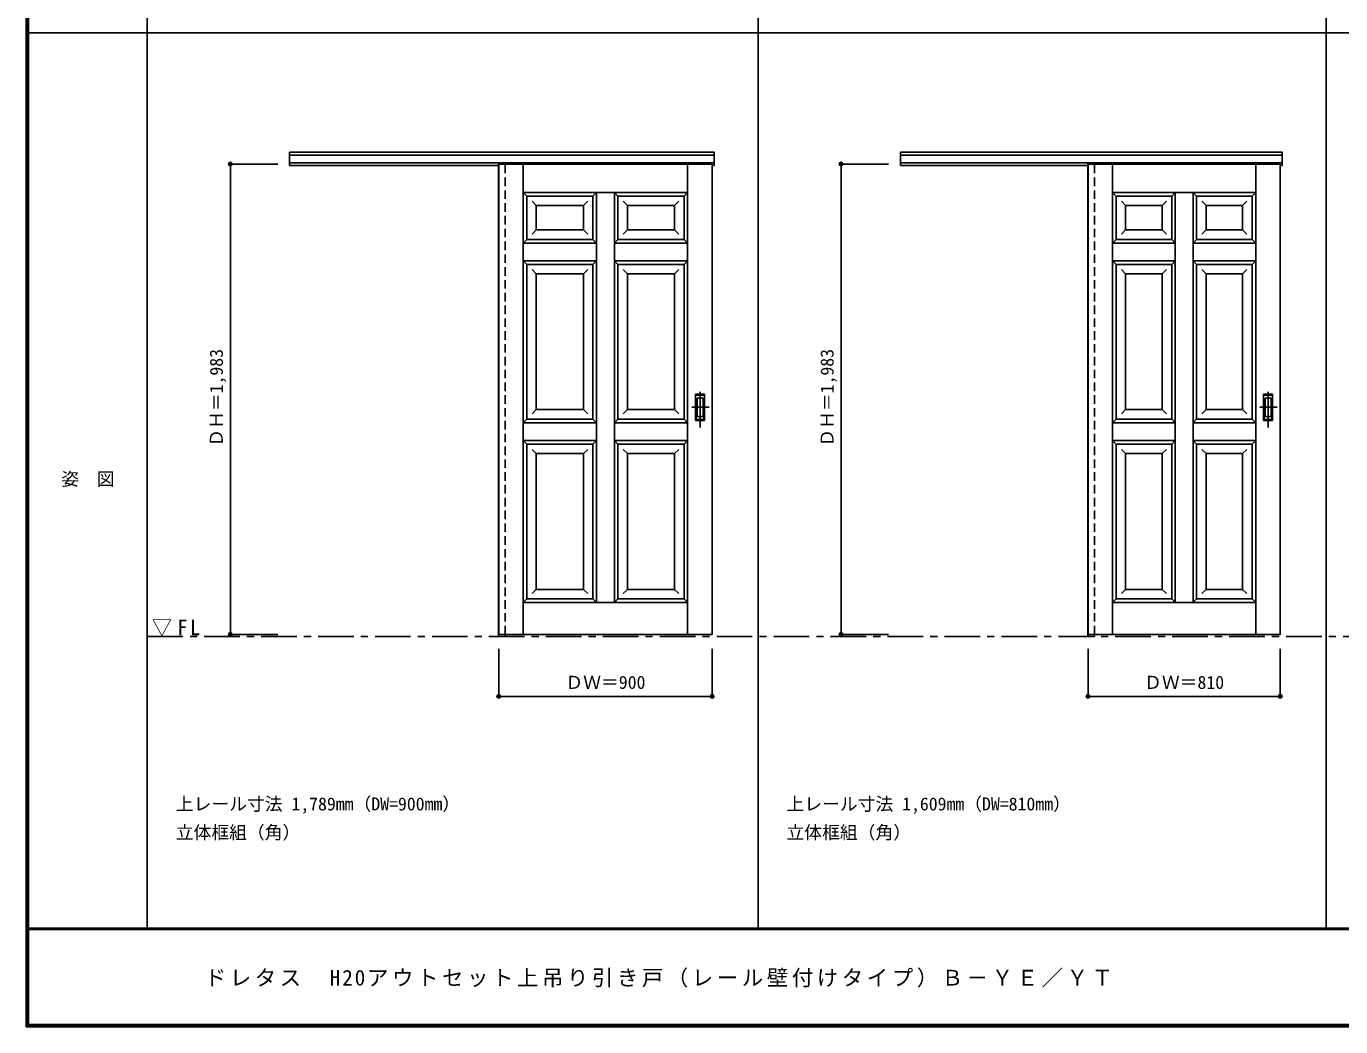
# Model space of a CAD drawing. Units: millimetres, scale not verified. Extents: x -6000 to 5700, y -4307 to 4260.
# Drawn here: x -6000 to -460, y -4205 to 12 of the extents above; entities that cross this region are included whole.
import ezdxf
from ezdxf.enums import TextEntityAlignment as Align

# ---------------------------------------------------------------- set-up
doc = ezdxf.new("R2010")
doc.units = ezdxf.units.MM
doc.header["$LTSCALE"] = 30
doc.header["$PDMODE"] = 32
doc.header["$PDSIZE"] = 15
doc.linetypes.add('CHAIN1', pattern=[8, 5, -1, 1, -1])
doc.linetypes.add('DASHED1', pattern=[1.8, 1.2, -0.6])
for name, color, linetype in [('0-1_通り芯', 7, 'CHAIN1'), ('0-2_扉', 7, 'Continuous'), ('0-4_枠', 3, 'Continuous'), ('0-6_引手', 7, 'Continuous'), ('0-A_文字', 7, 'Continuous'), ('0-B_寸法', 7, 'Continuous'), ('F-1_枠', 6, 'Continuous'), ('F-A_文字', 7, 'Continuous')]:
    doc.layers.add(name, color=color, linetype=linetype)
doc.styles.add('ＭＳ ゴシック', font='')
doc.styles.get('ＭＳ ゴシック').set_extended_font_data('MS Gothic')

msp = doc.modelspace()

# ---------------------------------------------------------------- linework, layer by layer
at = {"layer": '0-1_通り芯'}
msp.add_line((-5490, -2560.5), (5690, -2560.5), dxfattribs=at)
at = {"layer": '0-2_扉'}
for p, q in [((-4009, -568.5), (-4009, -2551.5)), ((-4009, -568.5), (-3109, -568.5)), ((-3905.5, -2551.9), (-3905.5, -568.5)), ((-3212.5, -2551.9), (-3212.5, -568.5)), ((-3109, -2551.5), (-3109, -568.5)), ((-1525, -568.5), (-1525, -2551.5)), ((-1525, -568.5), (-715, -568.5)), ((-1421.5, -2551.5), (-1421.5, -568.5)), ((-818.5, -2551.5), (-818.5, -568.5)), ((-3905.5, -688.5), (-3890.5, -703.5)), ((-3905.5, -688.5), (-3519, -688.5)), ((-3890.5, -886.5), (-3890.5, -703.5)), ((-3890.5, -703.5), (-3611.5, -703.5)), ((-3611.5, -703.5), (-3596.5, -688.5)), ((-3611.5, -703.5), (-3611.5, -886.5)), ((-3596.5, -688.5), (-3596.5, -2416.5)), ((-3521.5, -688.5), (-3521.5, -2416.5)), ((-3506.5, -703.5), (-3521.21, -688.79)), ((-3519, -688.5), (-3212.5, -688.5)), ((-3506.5, -703.5), (-3506.5, -886.5)), ((-3506.5, -703.5), (-3227.5, -703.5)), ((-3212.5, -688.5), (-3227.5, -703.5)), ((-3227.5, -886.5), (-3227.5, -703.5)), ((-1421.5, -688.5), (-1406.5, -703.5)), ((-1421.5, -688.5), (-1080, -688.5)), ((-1406.5, -886.5), (-1406.5, -703.5)), ((-1406.5, -703.5), (-1172.5, -703.5)), ((-1172.5, -703.5), (-1157.5, -688.5)), ((-1172.5, -703.5), (-1172.5, -886.5)), ((-1157.5, -688.5), (-1157.5, -2416.5)), ((-1082.5, -688.5), (-1082.5, -2416.5)), ((-1067.5, -703.5), (-1082.21, -688.79)), ((-1080, -688.5), (-818.5, -688.5)), ((-1067.5, -703.5), (-1067.5, -886.5)), ((-1067.5, -703.5), (-833.5, -703.5)), ((-818.5, -688.5), (-833.5, -703.5)), ((-833.5, -886.5), (-833.5, -703.5)), ((-3850.5, -743.5), (-3868.18, -725.82)), ((-3850.5, -846.9), (-3850.5, -743.5)), ((-3651.5, -743.5), (-3850.5, -743.5)), ((-3651.5, -743.5), (-3633.82, -725.82)), ((-3651.5, -743.5), (-3651.5, -846.9)), ((-3466.5, -743.5), (-3484.18, -725.82)), ((-3466.5, -846.9), (-3466.5, -743.5)), ((-3267.5, -743.5), (-3466.5, -743.5)), ((-3267.5, -743.5), (-3249.82, -725.82)), ((-3267.5, -743.5), (-3267.5, -846.9)), ((-1366.5, -743.5), (-1384.18, -725.82)), ((-1366.5, -846.5), (-1366.5, -743.5)), ((-1212.5, -743.5), (-1366.5, -743.5)), ((-1212.5, -743.5), (-1194.82, -725.82)), ((-1212.5, -743.5), (-1212.5, -846.5)), ((-1027.5, -743.5), (-1045.18, -725.82)), ((-1027.5, -846.5), (-1027.5, -743.5)), ((-873.5, -743.5), (-1027.5, -743.5)), ((-873.5, -743.5), (-855.82, -725.82)), ((-873.5, -743.5), (-873.5, -846.5)), ((-3850.5, -846.5), (-3868.18, -864.18)), ((-3651.5, -846.5), (-3850.5, -846.5)), ((-3651.5, -846.5), (-3633.82, -864.18)), ((-3466.5, -846.5), (-3484.18, -864.18)), ((-3267.5, -846.5), (-3466.5, -846.5)), ((-3267.5, -846.5), (-3249.82, -864.18)), ((-1366.5, -846.5), (-1384.18, -864.18)), ((-1366.5, -846.5), (-1366.5, -845.07)), ((-1212.5, -846.5), (-1366.5, -846.5)), ((-1212.5, -846.5), (-1194.82, -864.18)), ((-1027.5, -846.5), (-1045.18, -864.18)), ((-1027.5, -846.5), (-1027.5, -845.07)), ((-873.5, -846.5), (-1027.5, -846.5)), ((-873.5, -846.5), (-855.82, -864.18)), ((-3905.5, -901.5), (-3890.5, -886.5)), ((-3596.5, -901.5), (-3905.5, -901.5)), ((-3890.31, -886.5), (-3890.5, -886.5)), ((-3611.5, -886.5), (-3890.5, -886.5)), ((-3880.5, -886.5), (-3646.5, -886.5)), ((-3611.5, -886.5), (-3596.5, -901.5)), ((-3521.5, -901.5), (-3506.5, -886.5)), ((-3212.5, -901.5), (-3521.5, -901.5)), ((-3506.5, -886.5), (-3237.5, -886.5)), ((-3227.5, -886.5), (-3506.5, -886.5)), ((-3227.5, -886.5), (-3212.5, -901.5)), ((-1421.5, -901.5), (-1406.5, -886.5)), ((-1157.5, -901.5), (-1421.5, -901.5)), ((-1406.31, -886.5), (-1406.5, -886.5)), ((-1406.5, -886.5), (-1207.5, -886.5)), ((-1172.5, -886.5), (-1361.5, -886.5)), ((-1172.5, -886.5), (-1157.5, -901.5)), ((-1082.5, -901.5), (-1067.5, -886.5)), ((-818.5, -901.5), (-1082.5, -901.5)), ((-843.5, -886.5), (-1067.5, -886.5)), ((-1067.5, -886.5), (-833.5, -886.5)), ((-833.5, -886.5), (-818.5, -901.5)), ((-3905.5, -976.5), (-3890.5, -991.5)), ((-3905.5, -976.5), (-3596.5, -976.5)), ((-3890.5, -1644), (-3890.5, -991.5)), ((-3890.5, -991.5), (-3611.5, -991.5)), ((-3611.5, -991.5), (-3596.5, -976.5)), ((-3611.5, -1644), (-3611.5, -991.5)), ((-3521.5, -976.5), (-3506.5, -991.5)), ((-3521.5, -976.5), (-3212.5, -976.5)), ((-3506.5, -1644), (-3506.5, -991.5)), ((-3506.5, -991.5), (-3227.5, -991.5)), ((-3227.5, -991.5), (-3212.5, -976.5)), ((-3227.5, -1644), (-3227.5, -991.5)), ((-1421.5, -976.5), (-1406.5, -991.5)), ((-1421.5, -976.5), (-1157.5, -976.5)), ((-1406.5, -1644), (-1406.5, -991.5)), ((-1406.5, -991.5), (-1172.5, -991.5)), ((-1172.5, -991.5), (-1157.5, -976.5)), ((-1172.5, -1644), (-1172.5, -991.5)), ((-1082.5, -976.5), (-1067.5, -991.5)), ((-1082.5, -976.5), (-818.5, -976.5)), ((-1067.5, -1644), (-1067.5, -991.5)), ((-1067.5, -991.5), (-833.5, -991.5)), ((-833.5, -991.5), (-818.5, -976.5)), ((-833.5, -1644), (-833.5, -991.5)), ((-3850.5, -1031.5), (-3868.18, -1013.82)), ((-3850.5, -1031.5), (-3850.5, -1604)), ((-3651.46, -1031.5), (-3850.5, -1031.5)), ((-3651.46, -1031.5), (-3633.79, -1013.82)), ((-3651.46, -1031.5), (-3651.46, -1604)), ((-3466.5, -1031.5), (-3484.18, -1013.82)), ((-3466.5, -1031.5), (-3466.5, -1604)), ((-3267.5, -1031.5), (-3466.5, -1031.5)), ((-3267.5, -1031.5), (-3249.82, -1013.82)), ((-3267.5, -1031.5), (-3267.5, -1604)), ((-1366.46, -1031.5), (-1384.14, -1013.82)), ((-1366.5, -1031.5), (-1366.5, -1604)), ((-1212.46, -1031.5), (-1366.5, -1031.5)), ((-1212.46, -1031.5), (-1194.79, -1013.82)), ((-1212.46, -1031.5), (-1212.46, -1604)), ((-1027.5, -1031.5), (-1045.18, -1013.82)), ((-1027.5, -1031.5), (-1027.5, -1604)), ((-873.5, -1031.5), (-1027.5, -1031.5)), ((-873.5, -1031.5), (-855.82, -1013.82)), ((-873.5, -1031.5), (-873.5, -1604)), ((-3850.5, -1604), (-3868.18, -1621.68)), ((-3651.5, -1604), (-3850.5, -1604)), ((-3651.5, -1604), (-3633.82, -1621.68)), ((-3466.5, -1604), (-3484.18, -1621.68)), ((-3267.5, -1604), (-3466.5, -1604)), ((-3267.5, -1604), (-3249.82, -1621.68)), ((-1366.5, -1604), (-1384.18, -1621.68)), ((-1212.5, -1604), (-1366.5, -1604)), ((-1212.5, -1604), (-1194.82, -1621.68)), ((-1027.5, -1604), (-1045.18, -1621.68)), ((-1027.5, -1604), (-1027.5, -1602.57)), ((-873.5, -1604), (-1027.5, -1604)), ((-873.5, -1604), (-855.82, -1621.68)), ((-3905.5, -1659), (-3890.5, -1644)), ((-3596.5, -1659), (-3905.5, -1659)), ((-3890.5, -1644), (-3646.5, -1644)), ((-3611.5, -1644), (-3800.5, -1644)), ((-3611.5, -1644), (-3596.5, -1659)), ((-3521.5, -1659), (-3506.5, -1644)), ((-3212.5, -1659), (-3521.5, -1659)), ((-3506.5, -1644), (-3237.5, -1644)), ((-3227.5, -1644), (-3506.5, -1644)), ((-3227.5, -1644), (-3212.5, -1659)), ((-1421.5, -1659), (-1406.5, -1644)), ((-1157.5, -1659), (-1421.5, -1659)), ((-1406.5, -1644), (-1207.5, -1644)), ((-1172.5, -1644), (-1361.5, -1644)), ((-1172.5, -1644), (-1157.5, -1659)), ((-1082.5, -1659), (-1067.5, -1644)), ((-818.5, -1659), (-1082.5, -1659)), ((-843.5, -1644), (-1067.5, -1644)), ((-1067.5, -1644), (-833.5, -1644)), ((-833.5, -1644), (-818.5, -1659)), ((-3905.5, -1734), (-3890.5, -1749)), ((-3905.5, -1734), (-3596.5, -1734)), ((-3890.5, -2401.5), (-3890.5, -1749)), ((-3890.5, -1749), (-3611.5, -1749)), ((-3850.5, -1789), (-3868.18, -1771.32)), ((-3651.46, -1789), (-3633.79, -1771.32)), ((-3611.5, -1749), (-3596.5, -1734)), ((-3611.5, -1749), (-3611.5, -2401.5)), ((-3521.5, -1734), (-3506.5, -1749)), ((-3521.5, -1734), (-3212.5, -1734)), ((-3506.5, -1749), (-3506.5, -2401.5)), ((-3506.5, -1749), (-3227.5, -1749)), ((-3466.5, -1789), (-3484.18, -1771.32)), ((-3267.5, -1789), (-3249.82, -1771.32)), ((-3227.5, -1749), (-3212.5, -1734)), ((-3227.5, -2401.5), (-3227.5, -1749)), ((-1421.5, -1734), (-1406.5, -1749)), ((-1421.5, -1734), (-1157.5, -1734)), ((-1406.5, -2401.5), (-1406.5, -1749)), ((-1406.5, -1749), (-1172.5, -1749)), ((-1366.46, -1789), (-1384.14, -1771.32)), ((-1212.46, -1789), (-1194.79, -1771.32)), ((-1172.5, -1749), (-1157.5, -1734)), ((-1172.5, -1749), (-1172.5, -2401.5)), ((-1082.5, -1734), (-1067.5, -1749)), ((-1082.5, -1734), (-818.5, -1734)), ((-1067.5, -1749), (-1067.5, -2401.5)), ((-1067.5, -1749), (-833.5, -1749)), ((-1027.5, -1789), (-1045.18, -1771.32)), ((-873.5, -1789), (-855.82, -1771.32)), ((-833.5, -1749), (-818.5, -1734)), ((-833.5, -2401.5), (-833.5, -1749)), ((-3850.54, -2361.5), (-3850.54, -1789)), ((-3651.46, -1789), (-3850.5, -1789)), ((-3651.5, -1789), (-3651.5, -2361.5)), ((-3466.5, -2360.07), (-3466.5, -1789)), ((-3267.5, -1789), (-3466.5, -1789)), ((-3267.5, -1789), (-3267.5, -2361.5)), ((-1366.5, -2361.5), (-1366.5, -1789)), ((-1212.46, -1789), (-1366.5, -1789)), ((-1212.5, -1789), (-1212.5, -2361.5)), ((-1027.5, -2360.07), (-1027.5, -1789)), ((-873.5, -1789), (-1027.5, -1789)), ((-873.5, -1789), (-873.5, -1790.07)), ((-873.5, -1789), (-873.5, -2361.5)), ((-3850.54, -2361.5), (-3868.21, -2379.18)), ((-3850.54, -2361.5), (-3850.54, -2360.07)), ((-3651.5, -2361.5), (-3850.5, -2361.5)), ((-3651.5, -2361.5), (-3633.82, -2379.18)), ((-3466.5, -2361.5), (-3484.18, -2379.18)), ((-3466.5, -2361.5), (-3466.5, -2360.07)), ((-3267.5, -2361.5), (-3466.5, -2361.5)), ((-3267.5, -2361.5), (-3249.82, -2379.18)), ((-1366.5, -2361.5), (-1384.18, -2379.18)), ((-1366.5, -2361.5), (-1366.5, -2360.07)), ((-1212.5, -2361.5), (-1366.5, -2361.5)), ((-1212.5, -2361.5), (-1194.82, -2379.18)), ((-1027.5, -2361.5), (-1045.18, -2379.18)), ((-1027.5, -2361.5), (-1027.5, -2360.07)), ((-873.5, -2361.5), (-1027.5, -2361.5)), ((-873.5, -2361.5), (-855.82, -2379.18)), ((-3890.5, -2401.5), (-3905.5, -2416.5)), ((-3905.5, -2416.5), (-3212.5, -2416.5)), ((-3890.5, -2401.5), (-3611.5, -2401.5)), ((-3611.5, -2401.5), (-3596.5, -2416.5)), ((-3506.5, -2401.5), (-3521.5, -2416.5)), ((-3506.5, -2401.5), (-3227.5, -2401.5)), ((-3227.5, -2401.5), (-3212.5, -2416.5)), ((-1406.5, -2401.5), (-1421.5, -2416.5)), ((-1421.5, -2416.5), (-818.5, -2416.5)), ((-1406.5, -2401.5), (-1172.5, -2401.5)), ((-1172.5, -2401.5), (-1157.5, -2416.5)), ((-1067.5, -2401.5), (-1082.5, -2416.5)), ((-1067.5, -2401.5), (-833.5, -2401.5)), ((-833.5, -2401.5), (-818.5, -2416.5)), ((-4009, -2551.5), (-3109, -2551.5))]:
    msp.add_line(p, q, dxfattribs=at)
msp.add_lwpolyline([(-1525, -2551.5), (-715, -2551.5), (-715, -568.5)], dxfattribs=at)
at = {"layer": '0-4_枠'}
for p, q in [((-4890, -518.5), (-3101, -518.5)), ((-4890, -575.5), (-4890, -518.5)), ((-4890, -531.5), (-3101, -531.5)), ((-2316, -518.5), (-707, -518.5)), ((-2316, -575.5), (-2316, -518.5)), ((-2316, -531.5), (-707, -531.5)), ((-4890, -563.5), (-3101, -563.5)), ((-4890, -575.5), (-4009, -575.5)), ((-4010, -563.5), (-4010, -2560.5)), ((-3982, -568.5), (-3982, -563.5)), ((-2316, -563.5), (-707, -563.5)), ((-2316, -575.5), (-1525, -575.5)), ((-1526, -563.5), (-1526, -2560.5)), ((-1498, -568.5), (-1498, -563.5)), ((-4010, -2560.5), (-3982, -2560.5)), ((-3982, -2551.5), (-3982, -2560.5)), ((-1526, -2560.5), (-1498, -2560.5)), ((-1498, -2551.5), (-1498, -2560.5))]:
    msp.add_line(p, q, dxfattribs=at)
at = {"layer": '0-4_枠', "color": 4, "linetype": 'DASHED1'}
for p, q in [((-3982, -2551.5), (-3982, -568.5)), ((-1498, -2551.5), (-1498, -568.5))]:
    msp.add_line(p, q, dxfattribs=at)
at = {"layer": '0-4_枠'}
for points in [[(-3109, -575.5), (-3101, -575.5), (-3101, -518.5)], [(-715, -575.5), (-707, -575.5), (-707, -518.5)]]:
    msp.add_lwpolyline(points, dxfattribs=at)
at = {"layer": '0-6_引手'}
for p, q in [((-3141, -1539), (-3179, -1539)), ((-3179, -1649), (-3179, -1539)), ((-3141, -1649), (-3141, -1539)), ((-747, -1539), (-785, -1539)), ((-785, -1649), (-785, -1539)), ((-747, -1649), (-747, -1539)), ((-3147.5, -1555), (-3172.5, -1555)), ((-3172.5, -1633), (-3172.5, -1555)), ((-3147.5, -1633), (-3147.5, -1555)), ((-753.5, -1555), (-778.5, -1555)), ((-778.5, -1633), (-778.5, -1555)), ((-753.5, -1633), (-753.5, -1555)), ((-3141, -1649), (-3179, -1649)), ((-3147.5, -1633), (-3172.5, -1633)), ((-747, -1649), (-785, -1649)), ((-753.5, -1633), (-778.5, -1633))]:
    msp.add_line(p, q, dxfattribs=at)
at = {"layer": '0-6_引手', "linetype": 'DASHED1'}
for p, q in [((-3176, -1645), (-3176, -1543)), ((-782, -1645), (-782, -1543)), ((-3144, -1645), (-3176, -1645)), ((-750, -1645), (-782, -1645))]:
    msp.add_line(p, q, dxfattribs=at)
at = {"layer": '0-6_引手', "linetype": 'CHAIN1'}
for p, q in [((-3160, -1679.23), (-3160, -1508.38)), ((-766, -1679.23), (-766, -1508.38)), ((-3121.93, -1594), (-3194.44, -1594)), ((-727.93, -1594), (-800.44, -1594))]:
    msp.add_line(p, q, dxfattribs=at)
at = {"layer": '0-6_引手', "linetype": 'DASHED1'}
for points in [[(-3144, -1645), (-3144, -1543), (-3176, -1543)], [(-750, -1645), (-750, -1543), (-782, -1543)]]:
    msp.add_lwpolyline(points, dxfattribs=at)
at = {"layer": '0-B_寸法', "color": 4}
for p, q in [((-5140, -568.5), (-5140, -2551.5)), ((-5140, -568.5), (-4940, -568.5)), ((-2566, -568.5), (-2566, -2551.5)), ((-2566, -568.5), (-2366, -568.5)), ((-5140, -2551.5), (-4940, -2551.5)), ((-2566, -2551.5), (-2366, -2551.5)), ((-4009, -2812.5), (-4009, -2612.5)), ((-3109, -2812.5), (-3109, -2612.5)), ((-1525, -2812.5), (-1525, -2612.5)), ((-715, -2812.5), (-715, -2612.5)), ((-3109, -2812.5), (-4009, -2812.5)), ((-715, -2812.5), (-1525, -2812.5))]:
    msp.add_line(p, q, dxfattribs=at)
at = {"layer": '0-B_寸法'}
for p in [(-5140, -568.5), (-2566, -568.5), (-5140, -2551.5), (-2566, -2551.5), (-4009, -2812.5), (-3109, -2812.5), (-1525, -2812.5), (-715, -2812.5)]:
    msp.add_point(p, dxfattribs=at)
at = {"layer": 'F-1_枠'}
for p, q in [((-6000, 4175), (-6000, -4205)), ((-5995, 4175), (-5995, -4205)), ((-5990, 4175), (-5990, -4205)), ((-5490, 4175), (-5490, -3790)), ((-2916, -3790), (-2916, 4175)), ((-522, -3790), (-522, 4175)), ((-6000, -15.5), (5700, -15.5)), ((5700, -3790), (-6000, -3790)), ((5700, -3795), (-6000, -3795)), ((5700, -4195), (-6000, -4195)), ((5700, -4200), (-6000, -4200)), ((5700, -4205), (-6000, -4205))]:
    msp.add_line(p, q, dxfattribs=at)

# ---------------------------------------------------------------- texts
at = {"layer": '0-A_文字', "style": 'ＭＳ ゴシック'}
for s, p in [('上レール寸法 1,789mm（DW=900mm）', (-5370, -3310)), ('上レール寸法 1,609mm（DW=810mm）', (-2796, -3310)), ('立体框組（角）', (-5370, -3430)), ('立体框組（角）', (-2796, -3430))]:
    msp.add_text(s, height=54.99, dxfattribs=at).set_placement(p, align=Align.BOTTOM_LEFT)
at = {"layer": '0-A_文字', "insert": (-5471.25, -2560.5), "char_height": 65.98, "attachment_point": 7, "style": 'ＭＳ ゴシック'}
msp.add_mtext('\\T1.26;\\W0.95;▽FL', dxfattribs=at)
at = {"layer": '0-B_寸法', "style": 'ＭＳ ゴシック'}
for p in [(-5155, -1760.25), (-2581, -1760.25)]:
    msp.add_text('ＤＨ＝1,983', height=54.99, rotation=90, dxfattribs=at).set_placement(p, align=Align.BOTTOM_LEFT)
for s, p in [('ＤＷ＝900', (-3727.75, -2797.5)), ('ＤＷ＝810', (-1288.75, -2797.5))]:
    msp.add_text(s, height=54.99, dxfattribs=at).set_placement(p, align=Align.BOTTOM_LEFT)
at = {"layer": 'F-A_文字', "style": 'ＭＳ ゴシック'}
msp.add_text('姿\u3000図', height=54.99, dxfattribs=at).set_placement((-5852.5, -1940.25), align=Align.BOTTOM_LEFT)
at = {"layer": 'F-A_文字', "insert": (-5247.55, -4040), "char_height": 65.98, "attachment_point": 7, "style": 'ＭＳ ゴシック'}
msp.add_mtext('\\T1.17;ドレタス\u3000H20アウトセット上吊り引き戸（レール壁付けタイプ）Ｂ－ＹＥ／ＹＴ', dxfattribs=at)

doc.saveas('drawing.dxf')
